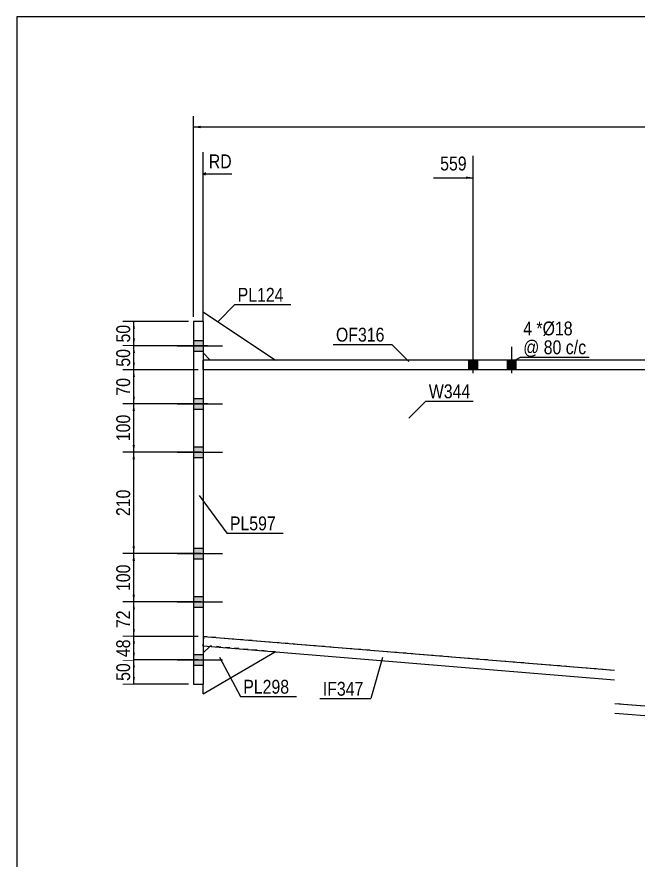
# Model space of a CAD drawing. Header units: millimetres. Extents: x -39 to 363, y -162 to 116.
# Drawn here: x -36.5 to 92.1, y -58.9 to 115.5 of the extents above; entities that cross this region are included whole.
import ezdxf

# ---------------------------------------------------------------- set-up
doc = ezdxf.new("R2010")
doc.units = ezdxf.units.MM
doc.linetypes.add('DXK_LINE_DOT1', pattern=[1.8814, 0.9407, -0.9407])
doc.styles.add('Arial Narrow', font='ARIALN.TTF', dxfattribs={"height": 0.2})

# ---------------------------------------------------------------- blocks, each defined once
blk = doc.blocks.new('Unknown-627307383-6272')
at = {"color": 5, "linetype": 'Continuous'}
for p, q in [((363.47, 115.52), (-36.53, 115.52)), ((-36.53, 115.52), (-36.53, -161.48))]:
    blk.add_line(p, q, dxfattribs=at)
blk = doc.blocks.new('Part-627307383-4572 - 4547')
at = {"color": 2, "linetype": 'Continuous'}
for p, q in [((2, 52.49), (0, 52.49)), ((0, 52.49), (0, -22.51)), ((2, 52.49), (2, -22.51)), ((0, -22.51), (2, -22.51))]:
    blk.add_line(p, q, dxfattribs=at)
blk = doc.blocks.new('Part-627307383-4564 - 4547')
at = {"color": 2, "linetype": 'Continuous'}
for p, q in [((87.14, 44.49), (2, 44.49)), ((2, 42.49), (2, 44.49)), ((137.64, 44.49), (87.24, 44.49)), ((183.67, 44.49), (137.74, 44.49)), ((183.67, 44.49), (183.67, 42.49)), ((87.14, 42.49), (2, 42.49)), ((137.64, 42.49), (87.24, 42.49)), ((183.67, 42.49), (137.74, 42.49))]:
    blk.add_line(p, q, dxfattribs=at)
blk = doc.blocks.new('Part-627307383-4563 - 4547')
at = {"color": 2, "linetype": 'Continuous'}
for p, q in [((2, -14.68), (2.16, -12.69)), ((87.14, -19.67), (2.16, -12.69)), ((87.14, -21.67), (2, -14.68)), ((137.64, -30.7), (87.24, -26.55)), ((137.64, -32.7), (87.24, -28.56)), ((197.5, -42.49), (137.74, -37.58)), ((197.34, -44.49), (137.74, -39.59)), ((197.34, -44.49), (197.5, -42.49))]:
    blk.add_line(p, q, dxfattribs=at)
blk = doc.blocks.new('Part-627307383-4575 - 4547')
at = {"color": 2, "linetype": 'Continuous'}
for p, q in [((3.34, -14.79), (2, -16.01)), ((2, -24.51), (16.81, -15.9)), ((2, -24.51), (2, -22.51))]:
    blk.add_line(p, q, dxfattribs=at)
at = {"color": 7, "linetype": 'DXK_LINE_DOT1'}
for p, q in [((3.34, -14.79), (3.49, -14.64)), ((16.94, -15.82), (3.49, -14.64)), ((2, -16.01), (2, -22.51)), ((16.81, -15.9), (16.94, -15.82))]:
    blk.add_line(p, q, dxfattribs=at)
blk = doc.blocks.new('Part-627307383-4577 - 4547')
at = {"color": 2, "linetype": 'Continuous'}
for p, q in [((2, 52.49), (2, 54.49)), ((2, 54.49), (17, 44.49)), ((2, 45.99), (3.5, 44.49))]:
    blk.add_line(p, q, dxfattribs=at)
at = {"color": 7, "linetype": 'DXK_LINE_DOT1'}
for p, q in [((2, 52.49), (2, 45.99)), ((17, 44.49), (3.5, 44.49))]:
    blk.add_line(p, q, dxfattribs=at)
blk = doc.blocks.new('Part-627307383-4582 - 4547')
at = {"color": 7, "linetype": 'DXK_LINE_DOT1'}
for p, q in [((2, 42.49), (2, -12.67)), ((87.14, 42.49), (2, 42.49)), ((137.64, 42.49), (87.24, 42.49)), ((183.67, 42.49), (137.74, 42.49)), ((183.99, 42.49), (197.5, -42.49)), ((87.14, -19.67), (2.16, -12.69)), ((137.64, -30.7), (87.24, -26.55)), ((197.5, -42.49), (137.74, -37.58))]:
    blk.add_line(p, q, dxfattribs=at)
at = {"color": 2, "linetype": 'Continuous'}
for p, q in [((183.99, 42.49), (183.67, 42.49)), ((2.16, -12.69), (2, -12.67))]:
    blk.add_line(p, q, dxfattribs=at)
blk = doc.blocks.new('Bolt-627307383-4589 - 4547')
at = {"linetype": 'Continuous'}
for points in [[(0, 48.59), (0, 46.39), (2, 46.39), (2, 48.59)], [(0, 48.59), (0, 46.39), (2, 46.39), (2, 48.59)], [(0, 36.59), (0, 34.39), (2, 34.39), (2, 36.59)], [(0, 36.59), (0, 34.39), (2, 34.39), (2, 36.59)], [(0, 26.59), (0, 24.39), (2, 24.39), (2, 26.59)], [(0, 26.59), (0, 24.39), (2, 24.39), (2, 26.59)], [(0, 5.59), (0, 3.39), (2, 3.39), (2, 5.59)], [(0, 5.59), (0, 3.39), (2, 3.39), (2, 5.59)], [(0, -4.41), (0, -6.61), (2, -6.61), (2, -4.41)], [(0, -4.41), (0, -6.61), (2, -6.61), (2, -4.41)], [(0, -16.41), (0, -18.61), (2, -18.61), (2, -16.41)], [(0, -16.41), (0, -18.61), (2, -18.61), (2, -16.41)]]:
    blk.add_hatch(color=3, dxfattribs=at).paths.add_polyline_path(points)
at = {"color": 3, "linetype": 'Continuous'}
for p, q in [((-3.34, 47.49), (6, 47.49)), ((-3.34, 47.49), (6, 47.49)), ((0, 48.59), (2, 48.59)), ((0, 48.59), (2, 48.59)), ((0, 46.39), (2, 46.39)), ((0, 46.39), (2, 46.39)), ((-3.34, 35.49), (6, 35.49)), ((-3.34, 35.49), (6, 35.49)), ((0, 36.59), (2, 36.59)), ((0, 36.59), (2, 36.59)), ((0, 34.39), (2, 34.39)), ((0, 34.39), (2, 34.39)), ((0, 26.59), (2, 26.59)), ((0, 26.59), (2, 26.59)), ((-3.34, 25.49), (6, 25.49)), ((-3.34, 25.49), (6, 25.49)), ((0, 24.39), (2, 24.39)), ((0, 24.39), (2, 24.39)), ((0, 5.59), (2, 5.59)), ((0, 5.59), (2, 5.59)), ((-3.34, 4.49), (6, 4.49)), ((-3.34, 4.49), (6, 4.49)), ((0, 3.39), (2, 3.39)), ((0, 3.39), (2, 3.39)), ((0, -4.41), (2, -4.41)), ((0, -4.41), (2, -4.41)), ((-3.34, -5.51), (6, -5.51)), ((-3.34, -5.51), (6, -5.51)), ((0, -6.61), (2, -6.61)), ((0, -6.61), (2, -6.61)), ((0, -16.41), (2, -16.41)), ((0, -16.41), (2, -16.41)), ((-3.34, -17.51), (6, -17.51)), ((-3.34, -17.51), (6, -17.51)), ((0, -18.61), (2, -18.61)), ((0, -18.61), (2, -18.61))]:
    blk.add_line(p, q, dxfattribs=at)
blk = doc.blocks.new('Bolt-627307383-8394 - 4547')
at = {"linetype": 'Continuous'}
for points in [[(57.04, 42.49), (58.84, 42.49), (58.84, 44.49), (57.04, 44.49)], [(57.04, 42.49), (58.84, 42.49), (58.84, 44.49), (57.04, 44.49)], [(65.04, 42.49), (66.84, 42.49), (66.84, 44.49), (65.04, 44.49)], [(65.04, 42.49), (66.84, 42.49), (66.84, 44.49), (65.04, 44.49)]]:
    blk.add_hatch(color=3, dxfattribs=at).paths.add_polyline_path(points)
at = {"color": 3, "linetype": 'Continuous'}
for p, q in [((57.94, 41.79), (57.94, 47.29)), ((57.94, 41.79), (57.94, 47.29)), ((65.94, 41.79), (65.94, 47.29)), ((65.94, 41.79), (65.94, 47.29)), ((57.04, 42.49), (57.04, 44.49)), ((57.04, 42.49), (57.04, 44.49)), ((58.84, 42.49), (58.84, 44.49)), ((58.84, 42.49), (58.84, 44.49)), ((65.04, 42.49), (65.04, 44.49)), ((65.04, 42.49), (65.04, 44.49)), ((66.84, 42.49), (66.84, 44.49)), ((66.84, 42.49), (66.84, 44.49))]:
    blk.add_line(p, q, dxfattribs=at)
blk = doc.blocks.new('StraightDimension-627307383-7131 - 4547')
at = {"linetype": 'Continuous'}
for points in [[(-12.59, -19.01), (-12.34, -17.51), (-12.09, -19.01)], [(-12.09, -21.01), (-12.34, -22.51), (-12.59, -21.01)]]:
    blk.add_hatch(color=7, dxfattribs=at).paths.add_polyline_path(points)
at = {"color": 7, "linetype": 'Continuous'}
for p, q in [((1, -17.51), (-14.59, -17.51)), ((-12.34, -22.51), (-12.34, -17.51)), ((-1, -22.51), (-14.59, -22.51))]:
    blk.add_line(p, q, dxfattribs=at)
at = {"color": 0}
blk.add_wipeout([(-12.49, -17.58), (-16.69, -17.58), (-16.69, -22.44), (-12.49, -22.44)], dxfattribs=at)
at = {"color": 3, "style": 'Arial Narrow'}
blk.add_text('50', height=2.863, rotation=90.0002, dxfattribs=at).set_placement((-13.09, -21.84))
blk = doc.blocks.new('StraightDimension-627307383-8211 - 4547')
at = {"linetype": 'Continuous'}
blk.add_hatch(color=7, dxfattribs=at).paths.add_polyline_path([(56.44, 82.5), (57.94, 82.25), (56.44, 82)])
at = {"color": 7, "linetype": 'Continuous'}
for p, q in [((57.94, 47.34), (57.94, 86.75)), ((49.7, 82.25), (57.94, 82.25))]:
    blk.add_line(p, q, dxfattribs=at)
at = {"color": 0, "linetype": 'Continuous'}
blk.add_wipeout([(8.53, 83.6), (8.53, 87.8), (2.59, 87.8), (2.59, 83.6)], dxfattribs=at)
at = {"color": 7, "linetype": 'Continuous'}
for p, q in [((2, 53.49), (2, 87.5)), ((2.5, 83.25), (2, 83)), ((2.5, 82.75), (2, 83)), ((7.93, 83), (2, 83))]:
    blk.add_line(p, q, dxfattribs=at)
at = {"color": 3, "linetype": 'Continuous', "style": 'Arial Narrow'}
blk.add_text('RD', height=2.863, dxfattribs=at).set_placement((3.19, 84.2))
at = {"color": 0}
blk.add_wipeout([(57.16, 83.15), (57.16, 87.35), (50.48, 87.35), (50.48, 83.15)], dxfattribs=at)
at = {"color": 3, "style": 'Arial Narrow'}
blk.add_text('559', height=2.863, dxfattribs=at).set_placement((51.08, 83.75))
blk = doc.blocks.new('StraightDimension-627307383-7127 - 4547')
at = {"linetype": 'Continuous'}
for points in [[(-12.59, 23.99), (-12.34, 25.49), (-12.09, 23.99)], [(-12.09, 5.99), (-12.34, 4.49), (-12.59, 5.99)]]:
    blk.add_hatch(color=7, dxfattribs=at).paths.add_polyline_path(points)
at = {"color": 7, "linetype": 'Continuous'}
for p, q in [((1.52, 25.49), (-14.59, 25.49)), ((-12.34, 4.49), (-12.34, 25.49)), ((1.52, 4.49), (-14.59, 4.49))]:
    blk.add_line(p, q, dxfattribs=at)
at = {"color": 0}
blk.add_wipeout([(-12.49, 18.34), (-16.69, 18.34), (-16.69, 11.65), (-12.49, 11.65)], dxfattribs=at)
at = {"color": 3, "style": 'Arial Narrow'}
blk.add_text('210', height=2.863, rotation=90.0002, dxfattribs=at).set_placement((-13.09, 12.25))
blk = doc.blocks.new('StraightDimension-627307383-7128 - 4547')
at = {"linetype": 'Continuous'}
for points in [[(-12.59, 2.99), (-12.34, 4.49), (-12.09, 2.99)], [(-12.09, -4.01), (-12.34, -5.51), (-12.59, -4.01)]]:
    blk.add_hatch(color=7, dxfattribs=at).paths.add_polyline_path(points)
at = {"color": 7, "linetype": 'Continuous'}
for p, q in [((1.52, 4.49), (-14.59, 4.49)), ((-12.34, -5.51), (-12.34, 4.49)), ((1.52, -5.51), (-14.59, -5.51))]:
    blk.add_line(p, q, dxfattribs=at)
at = {"color": 0}
blk.add_wipeout([(-12.49, 2.84), (-16.69, 2.84), (-16.69, -3.85), (-12.49, -3.85)], dxfattribs=at)
at = {"color": 3, "style": 'Arial Narrow'}
blk.add_text('100', height=2.863, rotation=90.0002, dxfattribs=at).set_placement((-13.09, -3.25))
blk = doc.blocks.new('StraightDimension-627307383-7123 - 4547')
at = {"linetype": 'Continuous'}
for points in [[(-12.59, 50.99), (-12.34, 52.49), (-12.09, 50.99)], [(-12.09, 48.99), (-12.34, 47.49), (-12.59, 48.99)]]:
    blk.add_hatch(color=7, dxfattribs=at).paths.add_polyline_path(points)
at = {"color": 7, "linetype": 'Continuous'}
for p, q in [((-1, 52.49), (-14.59, 52.49)), ((-12.34, 47.49), (-12.34, 52.49)), ((3, 47.49), (-14.59, 47.49))]:
    blk.add_line(p, q, dxfattribs=at)
at = {"color": 0}
blk.add_wipeout([(-12.49, 52.42), (-16.69, 52.42), (-16.69, 47.56), (-12.49, 47.56)], dxfattribs=at)
at = {"color": 3, "style": 'Arial Narrow'}
blk.add_text('50', height=2.863, rotation=90.0002, dxfattribs=at).set_placement((-13.09, 48.16))
blk = doc.blocks.new('StraightDimension-627307383-7124 - 4547')
at = {"linetype": 'Continuous'}
for points in [[(-12.59, 45.99), (-12.34, 47.49), (-12.09, 45.99)], [(-12.09, 43.99), (-12.34, 42.49), (-12.59, 43.99)]]:
    blk.add_hatch(color=7, dxfattribs=at).paths.add_polyline_path(points)
at = {"color": 7, "linetype": 'Continuous'}
for p, q in [((3, 47.49), (-14.59, 47.49)), ((-12.34, 42.49), (-12.34, 47.49)), ((1, 42.49), (-14.59, 42.49))]:
    blk.add_line(p, q, dxfattribs=at)
at = {"color": 0}
blk.add_wipeout([(-12.49, 47.42), (-16.69, 47.42), (-16.69, 42.56), (-12.49, 42.56)], dxfattribs=at)
at = {"color": 3, "style": 'Arial Narrow'}
blk.add_text('50', height=2.863, rotation=90.0002, dxfattribs=at).set_placement((-13.09, 43.16))
blk = doc.blocks.new('StraightDimension-627307383-8185 - 4547')
at = {"linetype": 'Continuous'}
for points in [[(1.5, 92.49), (0, 92.74), (1.5, 92.99)], [(201.14, 92.99), (202.64, 92.74), (201.14, 92.49)]]:
    blk.add_hatch(color=7, dxfattribs=at).paths.add_polyline_path(points)
at = {"color": 7, "linetype": 'Continuous'}
for p, q in [((0, 53.49), (0, 94.99)), ((202.64, -54.67), (202.64, 94.99)), ((0, 92.74), (202.64, 92.74))]:
    blk.add_line(p, q, dxfattribs=at)
at = {"color": 0}
blk.add_wipeout([(105.57, 92.89), (105.57, 97.09), (97.06, 97.09), (97.06, 92.89)], dxfattribs=at)
at = {"color": 3, "style": 'Arial Narrow'}
blk.add_text('3700', height=2.863, dxfattribs=at).set_placement((97.66, 93.49))
blk = doc.blocks.new('StraightDimension-627307383-7125 - 4547')
at = {"linetype": 'Continuous'}
for points in [[(-12.59, 40.99), (-12.34, 42.49), (-12.09, 40.99)], [(-12.09, 36.99), (-12.34, 35.49), (-12.59, 36.99)]]:
    blk.add_hatch(color=7, dxfattribs=at).paths.add_polyline_path(points)
at = {"color": 7, "linetype": 'Continuous'}
for p, q in [((1, 42.49), (-14.59, 42.49)), ((-12.34, 35.49), (-12.34, 42.49)), ((3, 35.49), (-14.59, 35.49))]:
    blk.add_line(p, q, dxfattribs=at)
at = {"color": 0}
blk.add_wipeout([(-12.49, 41.42), (-16.69, 41.42), (-16.69, 36.56), (-12.49, 36.56)], dxfattribs=at)
at = {"color": 3, "style": 'Arial Narrow'}
blk.add_text('70', height=2.863, rotation=90.0002, dxfattribs=at).set_placement((-13.09, 37.16))
blk = doc.blocks.new('StraightDimension-627307383-7126 - 4547')
at = {"linetype": 'Continuous'}
for points in [[(-12.59, 33.99), (-12.34, 35.49), (-12.09, 33.99)], [(-12.09, 26.99), (-12.34, 25.49), (-12.59, 26.99)]]:
    blk.add_hatch(color=7, dxfattribs=at).paths.add_polyline_path(points)
at = {"color": 7, "linetype": 'Continuous'}
for p, q in [((3, 35.49), (-14.59, 35.49)), ((-12.34, 25.49), (-12.34, 35.49)), ((1.52, 25.49), (-14.59, 25.49))]:
    blk.add_line(p, q, dxfattribs=at)
at = {"color": 0}
blk.add_wipeout([(-12.49, 33.84), (-16.69, 33.84), (-16.69, 27.15), (-12.49, 27.15)], dxfattribs=at)
at = {"color": 3, "style": 'Arial Narrow'}
blk.add_text('100', height=2.863, rotation=90.0002, dxfattribs=at).set_placement((-13.09, 27.75))
blk = doc.blocks.new('StraightDimension-627307383-7129 - 4547')
at = {"linetype": 'Continuous'}
for points in [[(-12.59, -7.01), (-12.34, -5.51), (-12.09, -7.01)], [(-12.09, -11.17), (-12.34, -12.67), (-12.59, -11.17)]]:
    blk.add_hatch(color=7, dxfattribs=at).paths.add_polyline_path(points)
at = {"color": 7, "linetype": 'Continuous'}
for p, q in [((1.52, -5.51), (-14.59, -5.51)), ((-12.34, -12.67), (-12.34, -5.51)), ((1, -12.67), (-14.59, -12.67))]:
    blk.add_line(p, q, dxfattribs=at)
at = {"color": 0}
blk.add_wipeout([(-12.49, -6.66), (-16.69, -6.66), (-16.69, -11.52), (-12.49, -11.52)], dxfattribs=at)
at = {"color": 3, "style": 'Arial Narrow'}
blk.add_text('72', height=2.863, rotation=90.0002, dxfattribs=at).set_placement((-13.09, -10.92))
blk = doc.blocks.new('StraightDimension-627307383-7130 - 4547')
at = {"linetype": 'Continuous'}
for points in [[(-12.59, -14.17), (-12.34, -12.67), (-12.09, -14.17)], [(-12.09, -16.01), (-12.34, -17.51), (-12.59, -16.01)]]:
    blk.add_hatch(color=7, dxfattribs=at).paths.add_polyline_path(points)
at = {"color": 7, "linetype": 'Continuous'}
for p, q in [((1, -12.67), (-14.59, -12.67)), ((-12.34, -17.51), (-12.34, -12.67)), ((1, -17.51), (-14.59, -17.51))]:
    blk.add_line(p, q, dxfattribs=at)
at = {"color": 0}
blk.add_wipeout([(-12.49, -12.66), (-16.69, -12.66), (-16.69, -17.52), (-12.49, -17.52)], dxfattribs=at)
at = {"color": 3, "style": 'Arial Narrow'}
blk.add_text('48', height=2.863, rotation=90.0002, dxfattribs=at).set_placement((-13.09, -16.92))
blk = doc.blocks.new('Mark-627307383-6380 - 4547')
at = {"color": 0}
blk.add_wipeout([(19.83, -24.48), (19.83, -21.48), (10.33, -21.48), (10.33, -24.48)], dxfattribs=at)
blk.add_wipeout([(19.83, -24.48), (19.83, -21.48), (10.33, -21.48), (10.33, -24.48)], dxfattribs=at)
at = {"color": 7, "linetype": 'Continuous'}
for p, q in [((5.42, -16.91), (9.73, -25.08)), ((9.73, -25.08), (21.33, -25.08))]:
    blk.add_line(p, q, dxfattribs=at)
at = {"color": 3, "style": 'Arial Narrow'}
blk.add_text('PL298', height=2.863, dxfattribs=at).set_placement((10.33, -24.48))
blk = doc.blocks.new('Mark-627307383-6362 - 4547')
at = {"color": 7, "linetype": 'Continuous'}
blk.add_line((39.12, -17.02), (36.7, -25.5), dxfattribs=at)
at = {"color": 0}
blk.add_wipeout([(35.2, -24.9), (35.2, -21.9), (26.79, -21.9), (26.79, -24.9)], dxfattribs=at)
blk.add_wipeout([(35.2, -24.9), (35.2, -21.9), (26.79, -21.9), (26.79, -24.9)], dxfattribs=at)
at = {"color": 7, "linetype": 'Continuous'}
blk.add_line((26.19, -25.5), (36.7, -25.5), dxfattribs=at)
at = {"color": 3, "style": 'Arial Narrow'}
blk.add_text('IF347', height=2.863, dxfattribs=at).set_placement((26.79, -24.9))
blk = doc.blocks.new('Mark-627307383-6365 - 4547')
at = {"color": 7, "linetype": 'Continuous'}
blk.add_line((44.59, 44.21), (41.06, 47.75), dxfattribs=at)
at = {"color": 0}
blk.add_wipeout([(39.56, 48.35), (39.56, 51.35), (29.51, 51.35), (29.51, 48.35)], dxfattribs=at)
blk.add_wipeout([(39.56, 48.35), (39.56, 51.35), (29.51, 51.35), (29.51, 48.35)], dxfattribs=at)
at = {"color": 7, "linetype": 'Continuous'}
blk.add_line((28.91, 47.75), (41.06, 47.75), dxfattribs=at)
at = {"color": 3, "style": 'Arial Narrow'}
blk.add_text('OF316', height=2.863, dxfattribs=at).set_placement((29.51, 48.35))
blk = doc.blocks.new('Mark-627307383-6377 - 4547')
at = {"color": 0}
blk.add_wipeout([(17.06, 9.31), (17.06, 12.31), (7.56, 12.31), (7.56, 9.31)], dxfattribs=at)
blk.add_wipeout([(17.06, 9.31), (17.06, 12.31), (7.56, 12.31), (7.56, 9.31)], dxfattribs=at)
at = {"color": 7, "linetype": 'Continuous'}
for p, q in [((1.2, 16.5), (6.96, 8.71)), ((6.96, 8.71), (18.56, 8.71))]:
    blk.add_line(p, q, dxfattribs=at)
at = {"color": 3, "style": 'Arial Narrow'}
blk.add_text('PL597', height=2.863, dxfattribs=at).set_placement((7.56, 9.31))
blk = doc.blocks.new('Mark-627307383-6383 - 4547')
at = {"color": 0}
blk.add_wipeout([(18.67, 56.6), (18.67, 59.6), (9.17, 59.6), (9.17, 56.6)], dxfattribs=at)
blk.add_wipeout([(18.67, 56.6), (18.67, 59.6), (9.17, 59.6), (9.17, 56.6)], dxfattribs=at)
at = {"color": 7, "linetype": 'Continuous'}
for p, q in [((5.03, 52.46), (8.57, 56)), ((8.57, 56), (20.17, 56))]:
    blk.add_line(p, q, dxfattribs=at)
at = {"color": 3, "style": 'Arial Narrow'}
blk.add_text('PL124', height=2.863, dxfattribs=at).set_placement((9.17, 56.6))
blk = doc.blocks.new('Mark-627307383-6386 - 4547')
at = {"color": 0}
blk.add_wipeout([(57.32, 36.62), (57.32, 39.62), (48.73, 39.62), (48.73, 36.62)], dxfattribs=at)
blk.add_wipeout([(57.32, 36.62), (57.32, 39.62), (48.73, 39.62), (48.73, 36.62)], dxfattribs=at)
at = {"color": 7, "linetype": 'Continuous'}
for p, q in [((44.59, 32.49), (48.13, 36.02)), ((48.13, 36.02), (57.92, 36.02))]:
    blk.add_line(p, q, dxfattribs=at)
at = {"color": 3, "style": 'Arial Narrow'}
blk.add_text('W344', height=2.863, dxfattribs=at).set_placement((48.73, 36.62))
blk = doc.blocks.new('Mark-627307383-8418 - 4547')
at = {"color": 0}
for points in [[(70.1, 49.64), (70.1, 52.64), (68.27, 52.64), (68.27, 49.64)], [(72.28, 49.64), (72.28, 52.64), (71, 52.64), (71, 49.64)], [(81.29, 45.74), (81.29, 48.74), (68.27, 48.74), (68.27, 45.74)]]:
    blk.add_wipeout(points, dxfattribs=at)
for points in [[(70.1, 49.64), (70.1, 52.64), (68.27, 52.64), (68.27, 49.64)], [(72.28, 49.64), (72.28, 52.64), (71, 52.64), (71, 49.64)], [(81.29, 45.74), (81.29, 48.74), (68.27, 48.74), (68.27, 45.74)]]:
    blk.add_wipeout(points, dxfattribs=at)
at = {"color": 7, "linetype": 'Continuous'}
for p, q in [((65.94, 44.14), (67.67, 45.14)), ((67.67, 45.14), (81.89, 45.14))]:
    blk.add_line(p, q, dxfattribs=at)
at = {"color": 3, "style": 'Arial Narrow'}
for s, height, p in [('4', 2.86, (68.27, 49.64)), ('@ 80 c/', 2.863, (68.27, 45.74)), ('c', 2.86, (79.65, 45.74))]:
    blk.add_text(s, height=height, dxfattribs=at).set_placement(p)
at = {"color": 0}
blk.add_wipeout([(78.49, 49.64), (78.49, 52.64), (72.28, 52.64), (72.28, 49.64)], dxfattribs=at)
blk.add_wipeout([(78.49, 49.64), (78.49, 52.64), (72.28, 52.64), (72.28, 49.64)], dxfattribs=at)
at = {"color": 3, "style": 'Arial Narrow'}
for s, height, p in [('*', 2.86, (71, 49.64)), ('Ø18', 2.863, (72.28, 49.64))]:
    blk.add_text(s, height=height, dxfattribs=at).set_placement(p)

msp = doc.modelspace()

# ---------------------------------------------------------------- block references
for name in ['Unknown-627307383-6272', 'Part-627307383-4577 - 4547', 'Part-627307383-4572 - 4547', 'Bolt-627307383-4589 - 4547', 'Bolt-627307383-8394 - 4547', 'Part-627307383-4564 - 4547', 'Part-627307383-4582 - 4547', 'Part-627307383-4563 - 4547', 'Part-627307383-4575 - 4547']:
    msp.add_blockref(name, (0, 0))

# ---------------------------------------------------------------- next in the draw order: block references
for name in ['StraightDimension-627307383-8211 - 4547', 'StraightDimension-627307383-7127 - 4547', 'StraightDimension-627307383-7131 - 4547']:
    msp.add_blockref(name, (0, 0))

# ---------------------------------------------------------------- next in the draw order: block references
for name in ['StraightDimension-627307383-7123 - 4547', 'StraightDimension-627307383-7128 - 4547']:
    msp.add_blockref(name, (0, 0))

# ---------------------------------------------------------------- next in the draw order: block references
msp.add_blockref('StraightDimension-627307383-7124 - 4547', (0, 0))

# ---------------------------------------------------------------- next in the draw order: block references
msp.add_blockref('StraightDimension-627307383-8185 - 4547', (0, 0))

# ---------------------------------------------------------------- next in the draw order: block references
for name in ['Mark-627307383-6383 - 4547', 'Mark-627307383-8418 - 4547', 'Mark-627307383-6365 - 4547', 'StraightDimension-627307383-7125 - 4547', 'Mark-627307383-6386 - 4547', 'Mark-627307383-6377 - 4547', 'StraightDimension-627307383-7129 - 4547', 'Mark-627307383-6380 - 4547', 'Mark-627307383-6362 - 4547']:
    msp.add_blockref(name, (0, 0))

# ---------------------------------------------------------------- next in the draw order: block references
for name in ['StraightDimension-627307383-7126 - 4547', 'StraightDimension-627307383-7130 - 4547']:
    msp.add_blockref(name, (0, 0))

doc.saveas('drawing.dxf')
